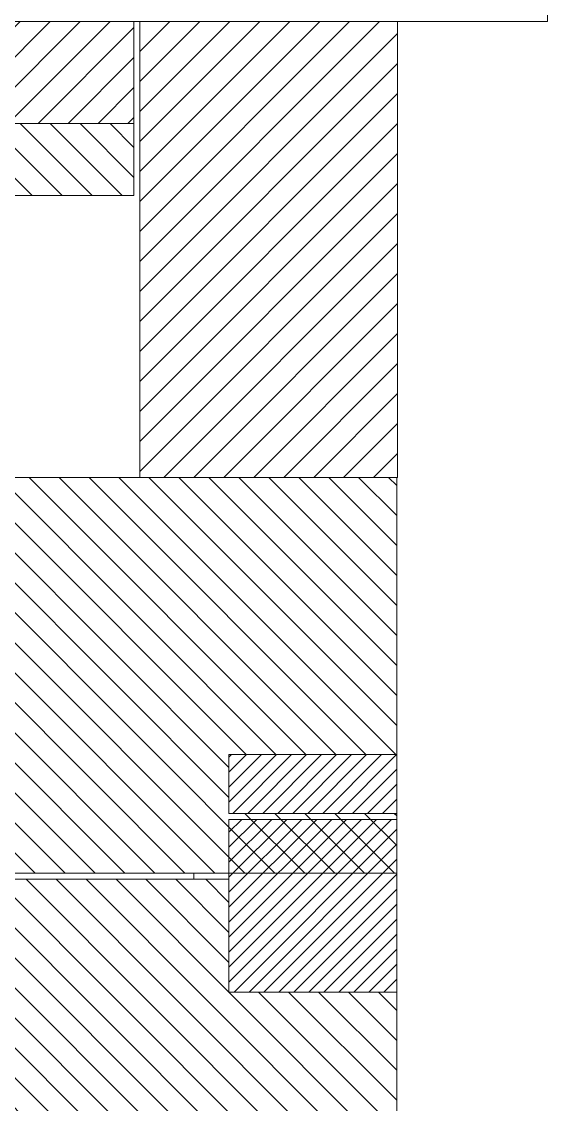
# Model space of a CAD drawing. Header units: millimetres. Extents: x 0 to 1189, y 0 to 841.
# Drawn here: x 301.2 to 389, y 555.5 to 736 of the extents above; entities that cross this region are included whole.
import ezdxf

# ---------------------------------------------------------------- set-up
doc = ezdxf.new("R2010")
doc.units = ezdxf.units.MM
doc.linetypes.add('________________', pattern=[0])
pattern_1 = [(-45, (0, 0), (2.5, 2.5), [])]
pattern_2 = [(45, (0, 0), (-1.25, 1.25), [])]
pattern_3 = [(45, (0, 0), (-2.5, 2.5), [])]

# ---------------------------------------------------------------- blocks, each defined once
blk = doc.blocks.new('D_FRAME_VIEW@1513')
at = {"true_color": 0xbeb69e}
h = blk.add_hatch(dxfattribs=at)
h.set_pattern_fill('', color=253, style=0, pattern_type=0)
h.set_pattern_definition(pattern_3)
h.paths.add_polyline_path([(320, 719), (320, 736), (246.13, 736), (246.13, 719)])
h.paths.add_polyline_path([(162, 719), (235.88, 719), (235.88, 736), (162, 736)])
h = blk.add_hatch(dxfattribs=at)
h.set_pattern_fill('', color=253, style=0, pattern_type=0)
h.set_pattern_definition(pattern_3)
h.paths.add_polyline_path([(364, 660), (364, 736), (321, 736), (321, 660)])
h = blk.add_hatch(dxfattribs=at)
h.set_pattern_fill('', color=253, style=0, pattern_type=0)
h.set_pattern_definition(pattern_1)
h.paths.add_polyline_path([(320, 707), (320, 719), (162, 719), (162, 707)])
h = blk.add_hatch(dxfattribs=at)
h.set_pattern_fill('', color=253, style=0, pattern_type=0)
h.set_pattern_definition(pattern_2)
h.paths.add_polyline_path([(363.85, 604), (363.85, 613.8), (335.85, 613.8), (335.85, 604)])
h = blk.add_hatch(dxfattribs=at)
h.set_pattern_fill('', color=253, style=0, pattern_type=0)
h.set_pattern_definition(pattern_2)
h.paths.add_polyline_path([(363.85, 603), (335.85, 603), (335.85, 574.2), (363.85, 574.2)])
h = blk.add_hatch(dxfattribs=at)
h.set_pattern_fill('', color=253, style=0, pattern_type=0)
h.set_pattern_definition(pattern_1)
h.paths.add_polyline_path([(227.5, 547.63), (227.5, 547.66), (227.5, 547.69), (227.51, 547.72), (227.52, 547.75), (227.53, 547.78), (227.54, 547.81), (227.56, 547.84), (227.58, 547.86), (227.6, 547.89), (227.62, 547.91), (227.64, 547.93), (227.66, 547.95), (227.69, 547.97), (227.72, 547.98), (227.75, 548), (227.78, 548.01), (227.81, 548.02), (227.84, 548.02), (227.87, 548.03), (227.9, 548.03), (229.82, 548.03), (230, 548.53), (230, 558.5), (191, 558.5), (191, 593), (146.15, 593), (146.15, 574.2), (118.15, 574.2), (118.15, 537), (191, 537), (191, 540.03), (224, 540.03), (224, 541.53), (227.5, 545.03)])
h.paths.add_polyline_path([(252.18, 548.03), (254.1, 548.03), (254.13, 548.03), (254.16, 548.02), (254.19, 548.02), (254.22, 548.01), (254.25, 548), (254.28, 547.98), (254.31, 547.97), (254.34, 547.95), (254.36, 547.93), (254.38, 547.91), (254.4, 547.89), (254.42, 547.86), (254.44, 547.84), (254.46, 547.81), (254.47, 547.78), (254.48, 547.75), (254.49, 547.72), (254.5, 547.69), (254.5, 547.66), (254.5, 547.63), (254.5, 545.03), (258, 541.53), (258, 537), (363.85, 537), (363.85, 574.2), (335.85, 574.2), (335.85, 593), (291, 593), (291, 558.5), (252, 558.5), (252, 548.53)])
at = {"color": 253, "linetype": '________________', "lineweight": 9, "true_color": 0xbeb69e}
for p, q in [((389, 763), (389, 736)), ((320, 736), (251, 736)), ((251, 736), (320, 736)), ((321, 736), (320, 736)), ((320, 736), (320, 719)), ((364, 736), (321, 736)), ((321, 736), (364, 736)), ((321, 660), (321, 736)), ((389, 736), (364, 736)), ((364, 736), (364, 660)), ((247, 719), (320, 719)), ((320, 719), (247, 719)), ((320, 719), (320, 707)), ((320, 707), (162, 707)), ((161, 660), (321, 660)), ((363.85, 660), (321, 660)), ((321, 660), (363.85, 660)), ((364, 660), (363.85, 660)), ((363.85, 660), (363.85, 613.8)), ((335.85, 604), (335.85, 613.8)), ((363.85, 613.8), (335.85, 613.8)), ((363.85, 613.8), (335.85, 613.8)), ((335.85, 604), (335.85, 613.8)), ((363.85, 613.8), (363.85, 604)), ((363.85, 604), (335.85, 604)), ((363.85, 604), (335.85, 604)), ((363.85, 603), (335.85, 603)), ((335.85, 594), (335.85, 603)), ((363.85, 604), (363.85, 603)), ((363.85, 603), (363.85, 594)), ((363.85, 603), (363.85, 594)), ((335.85, 594), (291, 594)), ((330, 594), (330, 593)), ((363.85, 594), (335.85, 594)), ((335.85, 593), (335.85, 594)), ((363.85, 594), (363.85, 574.2)), ((291, 593), (335.85, 593)), ((335.85, 574.2), (335.85, 593)), ((335.85, 574.2), (335.85, 593)), ((363.85, 574.2), (335.85, 574.2)), ((363.85, 574.2), (335.85, 574.2)), ((363.85, 574.2), (363.85, 537))]:
    blk.add_line(p, q, dxfattribs=at)
at = {"color": 253, "true_color": 0xbeb69e}
for p, q in [((252.5, 660), (318.5, 594)), ((257.5, 660), (323.5, 594)), ((262.5, 660), (328.5, 594)), ((267.5, 660), (333.5, 594)), ((272.5, 660), (338.5, 594)), ((277.5, 660), (343.5, 594)), ((282.5, 660), (335.85, 606.65)), ((287.5, 660), (335.85, 611.65)), ((292.5, 660), (338.7, 613.8)), ((297.5, 660), (343.7, 613.8)), ((302.5, 660), (348.7, 613.8)), ((307.5, 660), (353.7, 613.8)), ((312.5, 660), (358.7, 613.8)), ((317.5, 660), (363.7, 613.8)), ((322.5, 660), (363.85, 618.65)), ((327.5, 660), (363.85, 623.65)), ((332.5, 660), (363.85, 628.65)), ((337.5, 660), (363.85, 633.65)), ((342.5, 660), (363.85, 638.65)), ((347.5, 660), (363.85, 643.65)), ((352.5, 660), (363.85, 648.65)), ((357.5, 660), (363.85, 653.65)), ((362.5, 660), (363.85, 658.65)), ((291, 616.5), (313.5, 594)), ((291, 611.5), (308.5, 594)), ((293.41, 604.09), (303.5, 594)), ((338.5, 604), (348.5, 594)), ((343.5, 604), (353.5, 594)), ((348.5, 604), (358.5, 594)), ((353.5, 604), (363.5, 594)), ((358.5, 604), (363.85, 598.65)), ((363.5, 604), (363.85, 603.65))]:
    blk.add_line(p, q, dxfattribs=at)

msp = doc.modelspace()

# ---------------------------------------------------------------- block references
at = {"color": 7, "linetype": '________________', "lineweight": 20}
msp.add_blockref('D_FRAME_VIEW@1513', (0, 0), dxfattribs=at)

doc.saveas('drawing.dxf')
